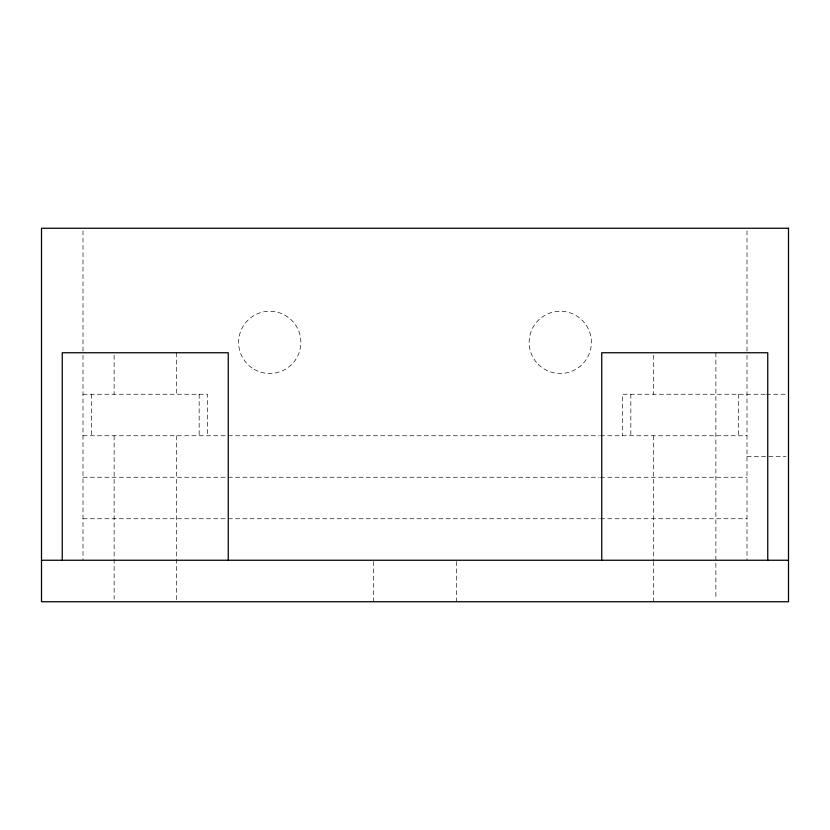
<?xml version="1.0" encoding="UTF-8"?>
<svg xmlns="http://www.w3.org/2000/svg" width="830" height="830" viewBox="0 0 830 830"><rect width="100%" height="100%" fill="white"/><g stroke="black" fill="none" stroke-linecap="round" stroke-linejoin="round"><path stroke-width="0.62" stroke-dasharray="4.15 3.11" d="M83 394.25L207.5 394.25L207.5 435.75M765.156 394.25L622.5 394.25L622.5 435.75M766.453 394.25L785.906 394.25M83 435.75L226.953 435.75M228.25 435.75L599.156 435.75M600.453 435.75L747 435.75M747 456.5L785.989 456.5M83 477.25L226.953 477.25M228.25 477.25L599.156 477.25M600.453 477.25L747 477.25M83 518.75L226.953 518.75M228.25 518.75L599.156 518.75M600.453 518.75L747 518.75M747 230.844L747 354.047M747 355.344L747 560.25M738.659 394.25L738.659 435.75M715.875 352.75L715.875 599.156M653.625 355.261L653.625 394.25M653.625 435.75L653.625 560.25M653.625 561.547L653.625 601.75M630.841 394.25L630.841 435.75M456.5 561.547L456.5 601.75M373.5 561.547L373.5 601.75M199.159 394.25L199.159 435.75M176.375 352.75L176.375 394.25M176.375 435.75L176.375 601.75M114.125 355.261L114.125 394.25M114.125 435.75L114.125 599.156M91.342 394.25L91.342 435.75M83 230.844L83 354.047M83 355.344L83 560.25M254.188 369.329A31.125 31.125 0 0 0 300.875 342.375A31.125 31.125 0 0 0 254.188 315.421A31.125 31.125 0 0 0 254.188 369.329M538.245 364.38A31.125 31.125 0 0 0 590.317 350.426A31.125 31.125 0 0 0 552.199 312.308A31.125 31.125 0 0 0 538.245 364.38"/><path stroke-width="1.25" d="M41.5 560.25L788.5 560.25M767.75 560.25L767.75 352.75L601.75 352.75L601.75 560.25M228.25 560.25L228.25 352.75L62.25 352.75L62.25 560.25M788.5 228.25L41.5 228.25L41.5 601.75L788.5 601.75L788.5 228.25"/></g></svg>
